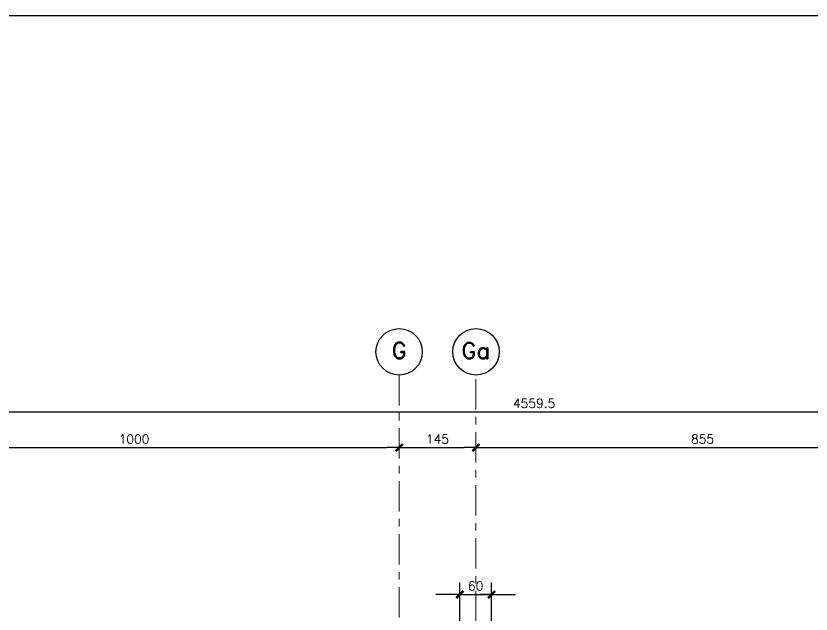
# Model space of a CAD drawing. Extents: x -4 to 6083, y -4 to 8618.
# Drawn here: x 2079 to 3579, y 7489 to 8618 of the extents above; entities that cross this region are included whole.
import ezdxf

# ---------------------------------------------------------------- set-up
doc = ezdxf.new("R2010")
doc.units = 0
doc.header["$LTSCALE"] = 45
doc.header["$MEASUREMENT"] = 0
doc.linetypes.add('Grid Line', pattern=[2.2225, 1.27, -0.3175, 0.3175, -0.3175])
doc.layers.get('0').update_dxf_attribs({"linetype": 'CONTINUOUS'})
for name, color, linetype in [('RLA-COTAS', 2, 'CONTINUOUS'), ('RLA-COTAS1', 2, 'CONTINUOUS'), ('RLA-FORMATO', 7, 'CONTINUOUS')]:
    doc.layers.add(name, color=color, linetype=linetype)
doc.layers.add('RLE-EJE', color=3, linetype='CONTINUOUS', lineweight=25)
doc.layers.add('RLE-EJES', color=1, linetype='Grid Line', lineweight=9)
doc.styles.add('ROMAND', font='romand', dxfattribs={"height": 31.5})
doc.styles.add('ROMANS', font='ROMANS.shx', dxfattribs={"height": 16.875})
doc.dimstyles.new('ING-75', dxfattribs={"dimscale": 75, "dimtxt": 0.27, "dimasz": 0.3, "dimexe": 0, "dimexo": 0, "dimgap": 0.1, "dimtad": 1, "dimdec": 1, "dimzin": 12, "dimdsep": 46, "dimtxsty": 'ROMANS', "dimblk": 'TICK1', "dimblk1": 'TICK1', "dimblk2": 'TICK1', "dimcen": 0.09, "dimclrd": 2, "dimclre": 1, "dimclrt": 3, "dimadec": 0, "dimazin": 0, "dimtfac": 1, "dimtdec": 0, "dimtix": 1, "dimtmove": 2, "dimatfit": 3, "dimldrblk": 'TICK1', "dimfxl": 0, "dimfxlon": 1, "dimtolj": 1, "dimtzin": 0, "dimarcsym": 0})

# ---------------------------------------------------------------- blocks, each defined once
blk = doc.blocks.new('TICK1')
at = {"color": 2}
for points in [[(0, 0), (-1, 0)], [(0, 0), (1, 0)]]:
    blk.add_lwpolyline(points, dxfattribs=at)
at = {"color": 2, "const_width": 0.2}
blk.add_lwpolyline([(-0.3, -0.3), (0.3, 0.3)], dxfattribs=at)
blk = doc.blocks.new('*D18')
at = {"layer": 'RLA-COTAS', "color": 2, "lineweight": -2, "transparency": 16777216}
blk.add_line((799.6, 7870.8), (5314.1, 7870.8), dxfattribs=at)
at = {"layer": 'RLA-COTAS', "color": 2, "lineweight": -2, "transparency": 16777216, "xscale": 22.5, "yscale": 22.5, "zscale": 22.5, "rotation": 180}
blk.add_blockref('TICK1', (777.1, 7870.8), dxfattribs=at)
at = {"layer": 'RLA-COTAS', "color": 2, "lineweight": -2, "transparency": 16777216, "xscale": 22.5, "yscale": 22.5, "zscale": 22.5}
blk.add_blockref('TICK1', (5336.6, 7870.8), dxfattribs=at)
at = {"layer": 'RLA-COTAS', "color": 3, "transparency": 16777216, "insert": (3056.8, 7886.8), "char_height": 16.88, "attachment_point": 5, "style": 'ROMANS'}
blk.add_mtext('\\A1;4559.5', dxfattribs=at)
blk = doc.blocks.new('*D23')
at = {"layer": 'RLA-COTAS', "color": 2, "lineweight": -2, "transparency": 16777216}
blk.add_line((1824.6, 7803.3), (2779.6, 7803.3), dxfattribs=at)
at = {"layer": 'RLA-COTAS', "color": 2, "lineweight": -2, "transparency": 16777216, "xscale": 22.5, "yscale": 22.5, "zscale": 22.5, "rotation": 180}
blk.add_blockref('TICK1', (1802.1, 7803.3), dxfattribs=at)
at = {"layer": 'RLA-COTAS', "color": 2, "lineweight": -2, "transparency": 16777216, "xscale": 22.5, "yscale": 22.5, "zscale": 22.5}
blk.add_blockref('TICK1', (2802.1, 7803.3), dxfattribs=at)
at = {"layer": 'RLA-COTAS', "color": 3, "transparency": 16777216, "insert": (2302.1, 7819.3), "char_height": 16.88, "attachment_point": 5, "style": 'ROMANS'}
blk.add_mtext('\\A1;1000', dxfattribs=at)
blk = doc.blocks.new('*D24')
at = {"layer": 'RLA-COTAS', "color": 2, "lineweight": -2, "transparency": 16777216}
blk.add_line((2824.6, 7803.3), (2924.6, 7803.3), dxfattribs=at)
at = {"layer": 'RLA-COTAS', "color": 2, "lineweight": -2, "transparency": 16777216, "xscale": 22.5, "yscale": 22.5, "zscale": 22.5, "rotation": 180}
blk.add_blockref('TICK1', (2802.1, 7803.3), dxfattribs=at)
at = {"layer": 'RLA-COTAS', "color": 2, "lineweight": -2, "transparency": 16777216, "xscale": 22.5, "yscale": 22.5, "zscale": 22.5}
blk.add_blockref('TICK1', (2947.1, 7803.3), dxfattribs=at)
at = {"layer": 'RLA-COTAS', "color": 3, "transparency": 16777216, "insert": (2874.6, 7819.3), "char_height": 16.88, "attachment_point": 5, "style": 'ROMANS'}
blk.add_mtext('\\A1;145', dxfattribs=at)
blk = doc.blocks.new('*D25')
at = {"layer": 'RLA-COTAS', "color": 2, "lineweight": -2, "transparency": 16777216}
blk.add_line((2969.6, 7803.3), (3779.6, 7803.3), dxfattribs=at)
at = {"layer": 'RLA-COTAS', "color": 2, "lineweight": -2, "transparency": 16777216, "xscale": 22.5, "yscale": 22.5, "zscale": 22.5, "rotation": 180}
blk.add_blockref('TICK1', (2947.1, 7803.3), dxfattribs=at)
at = {"layer": 'RLA-COTAS', "color": 2, "lineweight": -2, "transparency": 16777216, "xscale": 22.5, "yscale": 22.5, "zscale": 22.5}
blk.add_blockref('TICK1', (3802.1, 7803.3), dxfattribs=at)
at = {"layer": 'RLA-COTAS', "color": 3, "transparency": 16777216, "insert": (3374.6, 7819.3), "char_height": 16.88, "attachment_point": 5, "style": 'ROMANS'}
blk.add_mtext('\\A1;855', dxfattribs=at)
blk = doc.blocks.new('*D81')
at = {"layer": 'RLA-COTAS1', "color": 1, "lineweight": -2, "transparency": 16777216}
for p, q in [((2916.6, 7413.7), (2916.6, 7548.7)), ((2976.6, 7413.7), (2976.6, 7548.7))]:
    blk.add_line(p, q, dxfattribs=at)
at = {"layer": 'RLA-COTAS1', "color": 2, "lineweight": -2, "transparency": 16777216}
for p, q in [((2894.1, 7526.2), (2871.6, 7526.2)), ((2916.6, 7526.2), (2976.6, 7526.2)), ((2999.1, 7526.2), (3021.6, 7526.2))]:
    blk.add_line(p, q, dxfattribs=at)
at = {"layer": 'RLA-COTAS1', "color": 2, "lineweight": -2, "transparency": 16777216, "xscale": 22.5, "yscale": 22.5, "zscale": 22.5}
blk.add_blockref('TICK1', (2916.6, 7526.2), dxfattribs=at)
at = {"layer": 'RLA-COTAS1', "color": 2, "lineweight": -2, "transparency": 16777216, "xscale": 22.5, "yscale": 22.5, "zscale": 22.5, "rotation": 180}
blk.add_blockref('TICK1', (2976.6, 7526.2), dxfattribs=at)
at = {"layer": 'RLA-COTAS1', "color": 3, "transparency": 16777216, "insert": (2946.6, 7542.2), "char_height": 16.88, "attachment_point": 5, "style": 'ROMANS'}
blk.add_mtext('\\A1;60', dxfattribs=at)

msp = doc.modelspace()

# ---------------------------------------------------------------- linework, layer by layer
at = {"layer": 'RLA-FORMATO', "color": 6, "linetype": 'Continuous'}
msp.add_line((6082.5, 8617.5), (0, 8617.5), dxfattribs=at)
at = {"layer": 'RLE-EJE'}
for centre in [(2802.065, 7983.878), (2947.065, 7983.878)]:
    msp.add_circle(centre, 43.75, dxfattribs=at)
at = {"layer": 'RLE-EJES'}
for p, q in [((2802.065, 7940.128), (2802.065, 3264.931)), ((2947.065, 6375.128), (2947.065, 7940.128))]:
    msp.add_line(p, q, dxfattribs=at)

# ---------------------------------------------------------------- texts
at = {"layer": 'RLE-EJE', "color": 5, "char_height": 31.25, "width": 1, "attachment_point": 2, "line_spacing_factor": 0.941778, "style": 'ROMAND'}
for s, insert in [('G', (2802.074, 8002.194)), ('Ga', (2947.056, 8001.807))]:
    msp.add_mtext(s, dxfattribs=dict(at, insert=insert))

# ---------------------------------------------------------------- dimensions: what is measured, and where the dimension line sits
at = {"layer": 'RLA-COTAS'}
for base, p1, p2, picture, middle in [((5336.588, 7870.845), (777.065, 7878.345), (5336.588, 7878.345), '*D18', (3056.826, 7886.782)), ((2802.065, 7803.345), (1802.065, 7810.845), (2802.065, 7810.845), '*D23', (2302.065, 7819.282)), ((2947.065, 7803.345), (2802.065, 7810.845), (2947.065, 7810.845), '*D24', (2874.565, 7819.282)), ((3802.065, 7803.345), (2947.065, 7810.845), (3802.065, 7810.845), '*D25', (3374.565, 7819.282))]:
    dim = msp.add_linear_dim(base=base, p1=p1, p2=p2, dimstyle='ING-75', override={"dimexe": 0, "dimexo": 0, "dimdec": 1, "dimfxl": 0, "dimfxlon": 1}, dxfattribs=at)
    dim.commit()
    dim.dimension.update_dxf_attribs({"geometry": picture, "text_midpoint": middle})
at = {"layer": 'RLA-COTAS1'}
dim = msp.add_linear_dim(base=(2976.569, 7526.214), p1=(2916.569, 7413.714), p2=(2976.569, 7413.714), dimstyle='ING-75', override={"dimexe": 0.3, "dimexo": 0, "dimdec": 2, "dimfxl": 1.5, "dimfxlon": 1}, dxfattribs=at)
dim.commit()
dim.dimension.update_dxf_attribs({"geometry": '*D81', "text_midpoint": (2946.569, 7542.152)})

doc.saveas('drawing.dxf')
